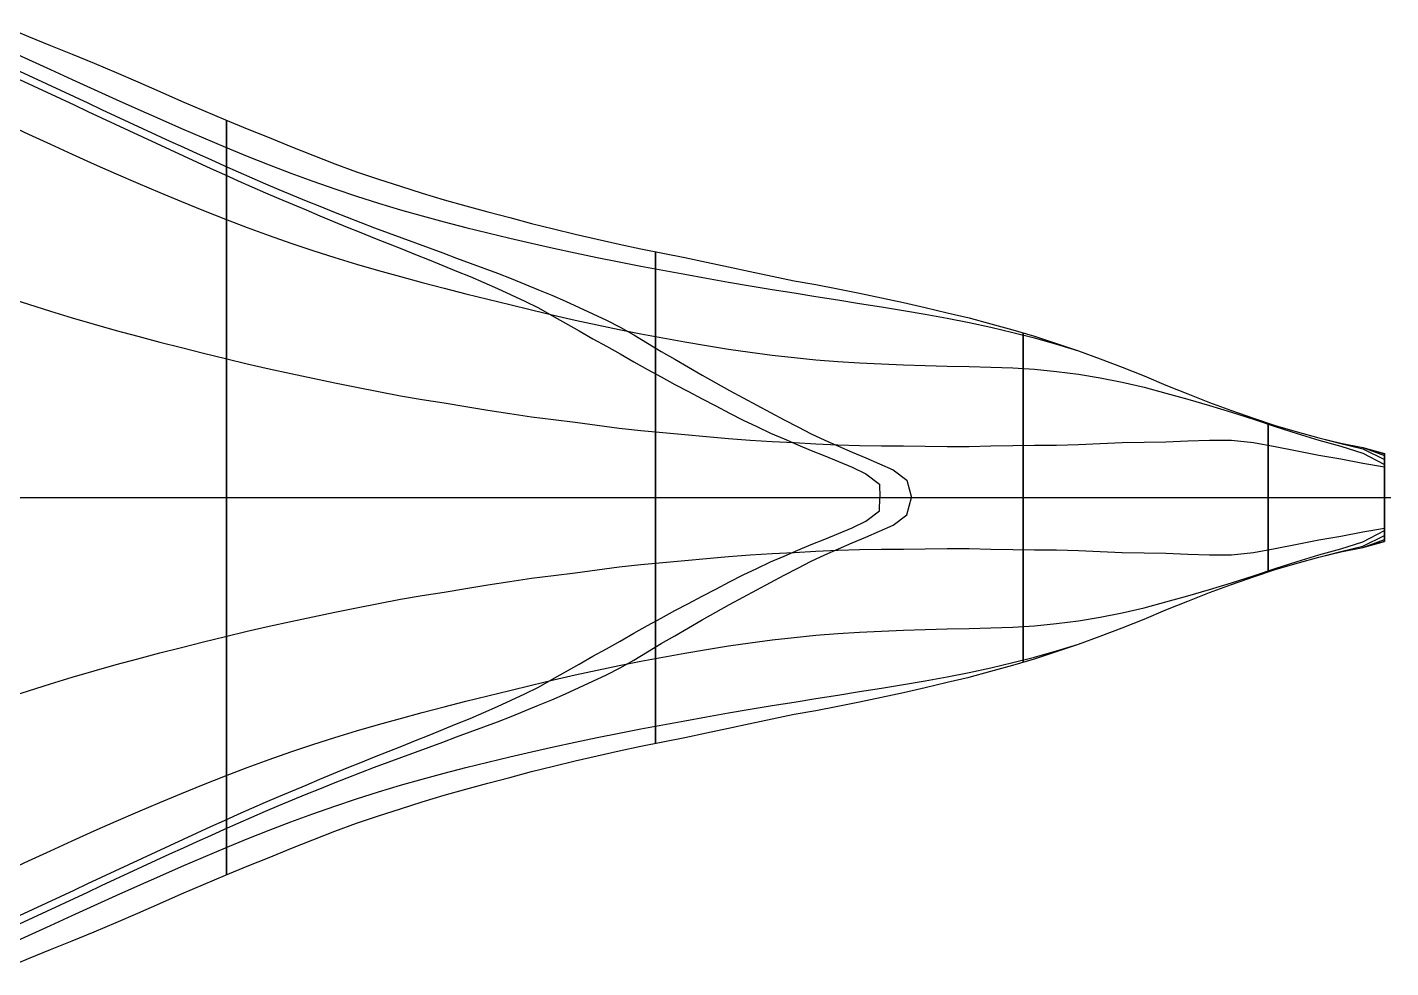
# Model space of a CAD drawing. Header units: millimetres. Extents: x 0 to 1780, y 0 to 425.
# Drawn here: x 1335 to 1780, y 59.1 to 365.9 of the extents above; entities that cross this region are included whole.
import ezdxf

# ---------------------------------------------------------------- set-up
doc = ezdxf.new("R2010")
doc.units = ezdxf.units.MM
for name, color, linetype in [('HULL_LONGITUDINAL_LINES', 7, 'Continuous'), ('HULL_SHEER', 3, 'Continuous'), ('HULL_STATION_LINES', 8, 'Continuous'), ('HULL_WATERLINES', 4, 'Continuous'), ('REFERENCE_CENTERLINE', 6, 'Continuous')]:
    doc.layers.add(name, color=color, linetype=linetype)

msp = doc.modelspace()

# ---------------------------------------------------------------- linework, layer by layer
at = {"layer": 'HULL_LONGITUDINAL_LINES'}
for points in [[(1328.27, 365.95, 140.51), (1335.41, 362.99, 140.59), (1342.55, 360.03, 140.69), (1349.69, 357.12, 140.81), (1356.83, 354.2, 140.96), (1363.96, 351.19, 141.13), (1371.1, 348.09, 141.32), (1378.24, 344.94, 141.54), (1385.38, 341.81, 141.77), (1392.52, 338.77, 142.02), (1399.66, 335.79, 142.3), (1406.8, 332.84, 142.59), (1413.93, 329.93, 142.92), (1421.07, 327.03, 143.27), (1428.21, 324.18, 143.65), (1435.35, 321.42, 144.05), (1442.49, 318.82, 144.47), (1449.63, 316.38, 144.91), (1456.77, 314.05, 145.38), (1463.9, 311.82, 145.88), (1471.04, 309.67, 146.41), (1478.18, 307.63, 146.96), (1485.32, 305.7, 147.53), (1492.46, 303.82, 148.11), (1499.6, 301.96, 148.73), (1506.73, 300.14, 149.38), (1513.87, 298.4, 150.04), (1521.01, 296.76, 150.69), (1528.15, 295.19, 151.35), (1535.29, 293.68, 152.07), (1542.43, 292.24, 152.81), (1549.57, 290.78, 153.58), (1556.7, 289.28, 154.35), (1563.84, 287.76, 155.16), (1570.98, 286.23, 156.02), (1578.12, 284.69, 156.93), (1585.26, 283.24, 157.87), (1592.4, 281.96, 158.84), (1599.54, 280.64, 159.87), (1606.67, 279.21, 160.96), (1613.81, 277.67, 162.12), (1620.95, 276.1, 163.34), (1628.09, 274.52, 164.59), (1635.23, 272.79, 165.9), (1642.37, 271.08, 167.26), (1649.51, 269.2, 168.69), (1656.64, 267.21, 170.14), (1663.78, 265.11, 171.59), (1670.92, 262.77, 173.04), (1678.06, 260.38, 174.5), (1685.2, 257.76, 175.98), (1692.34, 255.01, 177.4), (1699.48, 252.15, 178.6), (1706.61, 249.12, 179.7), (1713.75, 246.31, 180.93), (1720.89, 243.54, 182.16), (1728.03, 240.87, 183.24), (1735.17, 238.36, 183.35), (1742.31, 236.04, 180.8), (1749.45, 233.93, 178.06), (1756.58, 231.92, 175.26), (1763.72, 230.18, 172.35), (1770.86, 228.8, 169.25), (1778, 226.16, 166.09)], [(1328.27, 365.95, 189.41), (1335.41, 362.99, 189.43), (1342.55, 360.03, 189.44), (1349.69, 357.12, 189.46), (1356.83, 354.2, 189.49), (1363.96, 351.19, 189.52), (1371.1, 348.09, 189.55), (1378.24, 344.94, 189.59), (1385.38, 341.81, 189.63), (1392.52, 338.77, 189.67), (1399.66, 335.79, 189.72), (1406.8, 332.84, 189.77), (1413.93, 329.93, 189.82), (1421.07, 327.03, 189.89), (1428.21, 324.18, 189.96), (1435.35, 321.42, 190.03), (1442.49, 318.82, 190.11), (1449.63, 316.38, 190.2), (1456.77, 314.05, 190.29), (1463.9, 311.82, 190.39), (1471.04, 309.67, 190.5), (1478.18, 307.63, 190.61), (1485.32, 305.7, 190.72), (1492.46, 303.82, 190.84), (1499.6, 301.96, 190.97), (1506.73, 300.14, 191.1), (1513.87, 298.4, 191.23), (1521.01, 296.76, 191.36), (1528.15, 295.19, 191.49), (1535.29, 293.68, 191.63), (1542.43, 292.24, 191.77), (1549.57, 290.78, 191.92), (1556.7, 289.28, 192.07), (1563.84, 287.76, 192.22), (1570.98, 286.23, 192.38), (1578.12, 284.69, 192.55), (1585.26, 283.24, 192.72), (1592.4, 281.96, 192.9), (1599.54, 280.64, 193.09), (1606.67, 279.21, 193.29), (1613.81, 277.67, 193.5), (1620.95, 276.1, 193.72), (1628.09, 274.52, 193.94), (1635.23, 272.79, 194.18), (1642.37, 271.08, 194.42), (1649.51, 269.2, 194.68), (1656.64, 267.21, 194.94), (1663.78, 265.11, 195.2), (1670.92, 262.77, 195.46), (1678.06, 260.38, 195.71), (1685.2, 257.76, 195.97), (1692.34, 255.01, 196.21), (1699.48, 252.15, 196.22), (1706.61, 249.12, 196.14), (1713.75, 246.31, 196.31), (1720.89, 243.54, 196.52), (1728.03, 240.87, 196.64), (1735.17, 238.36, 195.54), (1742.31, 236.04, 190.9), (1749.45, 233.93, 186.11), (1756.58, 231.92, 181.36), (1763.72, 230.18, 176.6), (1770.86, 228.81, 171.81), (1778, 226.78, 167)], [(1328.27, 358.67, 91.61), (1335.41, 355.4, 91.76), (1342.55, 352.13, 91.94), (1349.69, 348.88, 92.16), (1356.83, 345.64, 92.44), (1363.96, 342.42, 92.75), (1371.1, 339.22, 93.09), (1378.24, 336.04, 93.49), (1385.38, 332.91, 93.92), (1392.52, 329.84, 94.37), (1399.66, 326.81, 94.87), (1406.8, 323.88, 95.42), (1413.93, 321.08, 96.01), (1421.07, 318.36, 96.66), (1428.21, 315.74, 97.35), (1435.35, 313.22, 98.07), (1442.49, 310.82, 98.82), (1449.63, 308.55, 99.62), (1456.77, 306.4, 100.46), (1463.9, 304.38, 101.37), (1471.04, 302.46, 102.33), (1478.18, 300.62, 103.32), (1485.32, 298.84, 104.33), (1492.46, 297.13, 105.38), (1499.6, 295.49, 106.49), (1506.73, 293.91, 107.67), (1513.87, 292.37, 108.84), (1521.01, 290.85, 110.01), (1528.15, 289.39, 111.22), (1535.29, 288, 112.5), (1542.43, 286.68, 113.86), (1549.57, 285.37, 115.24), (1556.7, 284.06, 116.64), (1563.84, 282.78, 118.1), (1570.98, 281.57, 119.66), (1578.12, 280.41, 121.3), (1585.26, 279.26, 123.02), (1592.4, 278.1, 124.79), (1599.54, 276.95, 126.65), (1606.67, 275.81, 128.63), (1613.81, 274.67, 130.75), (1620.95, 273.5, 132.96), (1628.09, 272.28, 135.24), (1635.23, 270.99, 137.62), (1642.37, 269.58, 140.1), (1649.51, 268.05, 142.71), (1656.64, 266.39, 145.34), (1663.78, 264.57, 147.98), (1670.92, 262.57, 150.63), (1678.06, 260.31, 153.3), (1685.2, 257.73, 155.99), (1692.34, 255.01, 158.6), (1699.48, 252.15, 160.98), (1706.61, 249.12, 163.25), (1713.75, 246.31, 165.56), (1720.89, 243.54, 167.79), (1728.03, 240.87, 169.84), (1735.17, 238.36, 171.16), (1742.31, 236.04, 170.7), (1749.45, 233.93, 170), (1756.58, 231.92, 169.16), (1763.72, 230.13, 168.1), (1770.86, 228.36, 166.7), (1778, 224.86, 165.18)], [(1328.27, 334.48, 52.49), (1335.41, 331.11, 52.69), (1342.55, 327.79, 52.94), (1349.69, 324.53, 53.24), (1356.83, 321.31, 53.62), (1363.96, 318.16, 54.04), (1371.1, 315.07, 54.51), (1378.24, 312.04, 55.05), (1385.38, 309.08, 55.63), (1392.52, 306.18, 56.26), (1399.66, 303.32, 56.94), (1406.8, 300.58, 57.68), (1413.93, 297.99, 58.48), (1421.07, 295.51, 59.36), (1428.21, 293.13, 60.3), (1435.35, 290.84, 61.29), (1442.49, 288.64, 62.31), (1449.63, 286.57, 63.39), (1456.77, 284.58, 64.53), (1463.9, 282.64, 65.76), (1471.04, 280.78, 67.07), (1478.18, 278.95, 68.41), (1485.32, 277.17, 69.77), (1492.46, 275.43, 71.2), (1499.6, 273.72, 72.71), (1506.73, 272.05, 74.29), (1513.87, 270.42, 75.89), (1521.01, 268.84, 77.48), (1528.15, 267.32, 79.11), (1535.29, 265.9, 80.85), (1542.43, 264.55, 82.69), (1549.57, 263.28, 84.57), (1556.7, 262.06, 86.47), (1563.84, 260.92, 88.46), (1570.98, 259.91, 90.57), (1578.12, 258.98, 92.81), (1585.26, 258.17, 95.14), (1592.4, 257.44, 97.54), (1599.54, 256.83, 100.07), (1606.67, 256.4, 102.77), (1613.81, 256.07, 105.65), (1620.95, 255.79, 108.65), (1628.09, 255.56, 111.76), (1635.23, 255.37, 114.99), (1642.37, 255.2, 118.38), (1649.51, 255.07, 121.92), (1656.64, 254.85, 125.5), (1663.78, 254.36, 129.09), (1670.92, 253.62, 132.7), (1678.06, 252.73, 136.33), (1685.2, 251.52, 140), (1692.34, 250.12, 143.55), (1699.48, 248.46, 146.89), (1706.61, 246.57, 150.09), (1713.75, 244.59, 153.26), (1720.89, 242.53, 156.3), (1728.03, 240.39, 159.12), (1735.17, 238.05, 161.4), (1742.31, 235.65, 162.61), (1749.45, 233.4, 163.56), (1756.58, 231.25, 164.28), (1763.72, 229.2, 164.7), (1770.86, 226.98, 164.65), (1778, 223.3, 164.46)], [(1328.27, 277.9, 23.14), (1335.41, 275.58, 23.39), (1342.55, 273.33, 23.69), (1349.69, 271.16, 24.05), (1356.83, 269.06, 24.51), (1363.96, 267.03, 25.01), (1371.1, 265.1, 25.58), (1378.24, 263.23, 26.22), (1385.38, 261.42, 26.92), (1392.52, 259.61, 27.67), (1399.66, 257.83, 28.49), (1406.8, 256.11, 29.37), (1413.93, 254.48, 30.34), (1421.07, 252.93, 31.39), (1428.21, 251.43, 32.52), (1435.35, 249.97, 33.7), (1442.49, 248.51, 34.92), (1449.63, 247.06, 36.21), (1456.77, 245.7, 37.58), (1463.9, 244.49, 39.05), (1471.04, 243.37, 40.62), (1478.18, 242.23, 42.22), (1485.32, 241.02, 43.86), (1492.46, 239.87, 45.56), (1499.6, 238.87, 47.36), (1506.73, 237.95, 49.26), (1513.87, 237.04, 51.18), (1521.01, 236.07, 53.07), (1528.15, 235.17, 55.03), (1535.29, 234.41, 57.12), (1542.43, 233.75, 59.31), (1549.57, 233.09, 61.57), (1556.7, 232.37, 63.85), (1563.84, 231.72, 66.22), (1570.98, 231.22, 68.75), (1578.12, 230.82, 71.43), (1585.26, 230.44, 74.23), (1592.4, 230.02, 77.11), (1599.54, 229.67, 80.14), (1606.67, 229.51, 83.38), (1613.81, 229.41, 86.83), (1620.95, 229.32, 90.42), (1628.09, 229.2, 94.15), (1635.23, 229.11, 98.03), (1642.37, 229.15, 102.08), (1649.51, 229.33, 106.33), (1656.64, 229.49, 110.62), (1663.78, 229.56, 114.93), (1670.92, 229.63, 119.26), (1678.06, 229.8, 123.61), (1685.2, 230.16, 128), (1692.34, 230.46, 132.27), (1699.48, 230.58, 136.32), (1706.61, 230.69, 140.22), (1713.75, 230.95, 144.04), (1720.89, 231.26, 147.69), (1728.03, 231.22, 151.08), (1735.17, 230.47, 154.09), (1742.31, 229.1, 156.55), (1749.45, 227.68, 158.73), (1756.58, 226.36, 160.62), (1763.72, 225.07, 162.15), (1770.86, 223.67, 163.12), (1778, 222.48, 163.91)], [(1328.27, 147.1, 23.14), (1335.41, 149.42, 23.39), (1342.55, 151.67, 23.69), (1349.69, 153.84, 24.05), (1356.83, 155.94, 24.51), (1363.96, 157.97, 25.01), (1371.1, 159.9, 25.58), (1378.24, 161.77, 26.22), (1385.38, 163.58, 26.92), (1392.52, 165.39, 27.67), (1399.66, 167.17, 28.49), (1406.8, 168.89, 29.37), (1413.93, 170.52, 30.34), (1421.07, 172.07, 31.39), (1428.21, 173.57, 32.52), (1435.35, 175.03, 33.7), (1442.49, 176.49, 34.92), (1449.63, 177.94, 36.21), (1456.77, 179.3, 37.58), (1463.9, 180.51, 39.05), (1471.04, 181.63, 40.62), (1478.18, 182.77, 42.22), (1485.32, 183.98, 43.86), (1492.46, 185.13, 45.56), (1499.6, 186.13, 47.36), (1506.73, 187.05, 49.26), (1513.87, 187.96, 51.18), (1521.01, 188.93, 53.07), (1528.15, 189.83, 55.03), (1535.29, 190.59, 57.12), (1542.43, 191.25, 59.31), (1549.57, 191.91, 61.57), (1556.7, 192.63, 63.85), (1563.84, 193.28, 66.22), (1570.98, 193.78, 68.75), (1578.12, 194.18, 71.43), (1585.26, 194.56, 74.23), (1592.4, 194.98, 77.11), (1599.54, 195.33, 80.14), (1606.67, 195.49, 83.38), (1613.81, 195.59, 86.83), (1620.95, 195.68, 90.42), (1628.09, 195.8, 94.15), (1635.23, 195.89, 98.03), (1642.37, 195.85, 102.08), (1649.51, 195.67, 106.33), (1656.64, 195.51, 110.62), (1663.78, 195.44, 114.93), (1670.92, 195.37, 119.26), (1678.06, 195.2, 123.61), (1685.2, 194.84, 128), (1692.34, 194.54, 132.27), (1699.48, 194.42, 136.32), (1706.61, 194.31, 140.22), (1713.75, 194.05, 144.04), (1720.89, 193.74, 147.69), (1728.03, 193.78, 151.08), (1735.17, 194.53, 154.09), (1742.31, 195.9, 156.55), (1749.45, 197.32, 158.73), (1756.58, 198.64, 160.62), (1763.72, 199.93, 162.15), (1770.86, 201.33, 163.12), (1778, 202.52, 163.91)], [(1328.27, 90.52, 52.49), (1335.41, 93.89, 52.69), (1342.55, 97.21, 52.94), (1349.69, 100.47, 53.24), (1356.83, 103.69, 53.62), (1363.96, 106.84, 54.04), (1371.1, 109.93, 54.51), (1378.24, 112.96, 55.05), (1385.38, 115.92, 55.63), (1392.52, 118.82, 56.26), (1399.66, 121.68, 56.94), (1406.8, 124.42, 57.68), (1413.93, 127.01, 58.48), (1421.07, 129.49, 59.36), (1428.21, 131.87, 60.3), (1435.35, 134.16, 61.29), (1442.49, 136.36, 62.31), (1449.63, 138.43, 63.39), (1456.77, 140.42, 64.53), (1463.9, 142.36, 65.76), (1471.04, 144.22, 67.07), (1478.18, 146.05, 68.41), (1485.32, 147.83, 69.77), (1492.46, 149.57, 71.2), (1499.6, 151.28, 72.71), (1506.73, 152.95, 74.29), (1513.87, 154.58, 75.89), (1521.01, 156.16, 77.48), (1528.15, 157.68, 79.11), (1535.29, 159.1, 80.85), (1542.43, 160.45, 82.69), (1549.57, 161.72, 84.57), (1556.7, 162.94, 86.47), (1563.84, 164.08, 88.46), (1570.98, 165.09, 90.57), (1578.12, 166.02, 92.81), (1585.26, 166.83, 95.14), (1592.4, 167.56, 97.54), (1599.54, 168.17, 100.07), (1606.67, 168.6, 102.77), (1613.81, 168.93, 105.65), (1620.95, 169.21, 108.65), (1628.09, 169.44, 111.76), (1635.23, 169.63, 114.99), (1642.37, 169.8, 118.38), (1649.51, 169.93, 121.92), (1656.64, 170.15, 125.5), (1663.78, 170.64, 129.09), (1670.92, 171.38, 132.7), (1678.06, 172.27, 136.33), (1685.2, 173.48, 140), (1692.34, 174.88, 143.55), (1699.48, 176.54, 146.89), (1706.61, 178.43, 150.09), (1713.75, 180.41, 153.26), (1720.89, 182.47, 156.3), (1728.03, 184.61, 159.12), (1735.17, 186.95, 161.4), (1742.31, 189.35, 162.61), (1749.45, 191.6, 163.56), (1756.58, 193.75, 164.28), (1763.72, 195.8, 164.7), (1770.86, 198.02, 164.65), (1778, 201.7, 164.46)], [(1328.27, 66.33, 91.61), (1335.41, 69.6, 91.76), (1342.55, 72.87, 91.94), (1349.69, 76.12, 92.16), (1356.83, 79.36, 92.44), (1363.96, 82.58, 92.75), (1371.1, 85.78, 93.09), (1378.24, 88.96, 93.49), (1385.38, 92.09, 93.92), (1392.52, 95.16, 94.37), (1399.66, 98.19, 94.87), (1406.8, 101.12, 95.42), (1413.93, 103.92, 96.01), (1421.07, 106.64, 96.66), (1428.21, 109.26, 97.35), (1435.35, 111.78, 98.07), (1442.49, 114.18, 98.82), (1449.63, 116.45, 99.62), (1456.77, 118.6, 100.46), (1463.9, 120.62, 101.37), (1471.04, 122.54, 102.33), (1478.18, 124.38, 103.32), (1485.32, 126.16, 104.33), (1492.46, 127.87, 105.38), (1499.6, 129.51, 106.49), (1506.73, 131.09, 107.67), (1513.87, 132.63, 108.84), (1521.01, 134.15, 110.01), (1528.15, 135.61, 111.22), (1535.29, 137, 112.5), (1542.43, 138.32, 113.86), (1549.57, 139.63, 115.24), (1556.7, 140.94, 116.64), (1563.84, 142.22, 118.1), (1570.98, 143.43, 119.66), (1578.12, 144.59, 121.3), (1585.26, 145.74, 123.02), (1592.4, 146.9, 124.79), (1599.54, 148.05, 126.65), (1606.67, 149.19, 128.63), (1613.81, 150.33, 130.75), (1620.95, 151.5, 132.96), (1628.09, 152.72, 135.24), (1635.23, 154.01, 137.62), (1642.37, 155.42, 140.1), (1649.51, 156.95, 142.71), (1656.64, 158.61, 145.34), (1663.78, 160.43, 147.98), (1670.92, 162.43, 150.63), (1678.06, 164.69, 153.3), (1685.2, 167.27, 155.99), (1692.34, 169.99, 158.6), (1699.48, 172.85, 160.98), (1706.61, 175.88, 163.25), (1713.75, 178.69, 165.56), (1720.89, 181.46, 167.79), (1728.03, 184.13, 169.84), (1735.17, 186.64, 171.16), (1742.31, 188.96, 170.7), (1749.45, 191.07, 170), (1756.58, 193.08, 169.16), (1763.72, 194.87, 168.1), (1770.86, 196.64, 166.7), (1778, 200.14, 165.18)], [(1328.27, 59.05, 140.51), (1335.41, 62.01, 140.59), (1342.55, 64.97, 140.69), (1349.69, 67.88, 140.81), (1356.83, 70.8, 140.96), (1363.96, 73.81, 141.13), (1371.1, 76.91, 141.32), (1378.24, 80.06, 141.54), (1385.38, 83.19, 141.77), (1392.52, 86.23, 142.02), (1399.66, 89.21, 142.3), (1406.8, 92.16, 142.59), (1413.93, 95.07, 142.92), (1421.07, 97.97, 143.27), (1428.21, 100.82, 143.65), (1435.35, 103.58, 144.05), (1442.49, 106.18, 144.47), (1449.63, 108.62, 144.91), (1456.77, 110.95, 145.38), (1463.9, 113.18, 145.88), (1471.04, 115.33, 146.41), (1478.18, 117.37, 146.96), (1485.32, 119.3, 147.53), (1492.46, 121.18, 148.11), (1499.6, 123.04, 148.73), (1506.73, 124.86, 149.38), (1513.87, 126.6, 150.04), (1521.01, 128.24, 150.69), (1528.15, 129.81, 151.35), (1535.29, 131.32, 152.07), (1542.43, 132.76, 152.81), (1549.57, 134.22, 153.58), (1556.7, 135.72, 154.35), (1563.84, 137.24, 155.16), (1570.98, 138.77, 156.02), (1578.12, 140.31, 156.93), (1585.26, 141.76, 157.87), (1592.4, 143.04, 158.84), (1599.54, 144.36, 159.87), (1606.67, 145.79, 160.96), (1613.81, 147.33, 162.12), (1620.95, 148.9, 163.34), (1628.09, 150.48, 164.59), (1635.23, 152.21, 165.9), (1642.37, 153.92, 167.26), (1649.51, 155.8, 168.69), (1656.64, 157.79, 170.14), (1663.78, 159.89, 171.59), (1670.92, 162.23, 173.04), (1678.06, 164.62, 174.5), (1685.2, 167.24, 175.98), (1692.34, 169.99, 177.4), (1699.48, 172.85, 178.6), (1706.61, 175.88, 179.7), (1713.75, 178.69, 180.93), (1720.89, 181.46, 182.16), (1728.03, 184.13, 183.24), (1735.17, 186.64, 183.35), (1742.31, 188.96, 180.8), (1749.45, 191.07, 178.06), (1756.58, 193.08, 175.26), (1763.72, 194.82, 172.35), (1770.86, 196.2, 169.25), (1778, 198.84, 166.09)], [(1328.27, 59.05, 189.41), (1335.41, 62.01, 189.43), (1342.55, 64.97, 189.44), (1349.69, 67.88, 189.46), (1356.83, 70.8, 189.49), (1363.96, 73.81, 189.52), (1371.1, 76.91, 189.55), (1378.24, 80.06, 189.59), (1385.38, 83.19, 189.63), (1392.52, 86.23, 189.67), (1399.66, 89.21, 189.72), (1406.8, 92.16, 189.77), (1413.93, 95.07, 189.82), (1421.07, 97.97, 189.89), (1428.21, 100.82, 189.96), (1435.35, 103.58, 190.03), (1442.49, 106.18, 190.11), (1449.63, 108.62, 190.2), (1456.77, 110.95, 190.29), (1463.9, 113.18, 190.39), (1471.04, 115.33, 190.5), (1478.18, 117.37, 190.61), (1485.32, 119.3, 190.72), (1492.46, 121.18, 190.84), (1499.6, 123.04, 190.97), (1506.73, 124.86, 191.1), (1513.87, 126.6, 191.23), (1521.01, 128.24, 191.36), (1528.15, 129.81, 191.49), (1535.29, 131.32, 191.63), (1542.43, 132.76, 191.77), (1549.57, 134.22, 191.92), (1556.7, 135.72, 192.07), (1563.84, 137.24, 192.22), (1570.98, 138.77, 192.38), (1578.12, 140.31, 192.55), (1585.26, 141.76, 192.72), (1592.4, 143.04, 192.9), (1599.54, 144.36, 193.09), (1606.67, 145.79, 193.29), (1613.81, 147.33, 193.5), (1620.95, 148.9, 193.72), (1628.09, 150.48, 193.94), (1635.23, 152.21, 194.18), (1642.37, 153.92, 194.42), (1649.51, 155.8, 194.68), (1656.64, 157.79, 194.94), (1663.78, 159.89, 195.2), (1670.92, 162.23, 195.46), (1678.06, 164.62, 195.71), (1685.2, 167.24, 195.97), (1692.34, 169.99, 196.21), (1699.48, 172.85, 196.22), (1706.61, 175.88, 196.14), (1713.75, 178.69, 196.31), (1720.89, 181.46, 196.52), (1728.03, 184.13, 196.64), (1735.17, 186.64, 195.54), (1742.31, 188.96, 190.9), (1749.45, 191.07, 186.11), (1756.58, 193.08, 181.36), (1763.72, 194.82, 176.6), (1770.86, 196.19, 171.81), (1778, 198.22, 167)]]:
    msp.add_polyline3d(points, dxfattribs=at)
at = {"layer": 'HULL_SHEER'}
for points in [[(1328.27, 365.95, 199.19), (1335.41, 362.99, 199.19), (1342.55, 360.03, 199.19), (1349.69, 357.12, 199.19), (1356.83, 354.2, 199.19), (1363.96, 351.19, 199.19), (1371.1, 348.09, 199.2), (1378.24, 344.94, 199.2), (1385.38, 341.81, 199.2), (1392.52, 338.77, 199.2), (1399.66, 335.79, 199.2), (1406.8, 332.84, 199.2), (1413.93, 329.93, 199.21), (1421.07, 327.03, 199.21), (1428.21, 324.18, 199.22), (1435.35, 321.42, 199.23), (1442.49, 318.82, 199.24), (1449.63, 316.38, 199.26), (1456.77, 314.05, 199.27), (1463.9, 311.82, 199.29), (1471.04, 309.67, 199.31), (1478.18, 307.63, 199.34), (1485.32, 305.7, 199.36), (1492.46, 303.82, 199.39), (1499.6, 301.96, 199.41), (1506.73, 300.14, 199.44), (1513.87, 298.4, 199.47), (1521.01, 296.76, 199.49), (1528.15, 295.19, 199.52), (1535.29, 293.68, 199.54), (1542.43, 292.24, 199.56), (1549.57, 290.78, 199.59), (1556.7, 289.28, 199.61), (1563.84, 287.76, 199.63), (1570.98, 286.23, 199.65), (1578.12, 284.69, 199.67), (1585.26, 283.24, 199.69), (1592.4, 281.96, 199.71), (1599.54, 280.64, 199.73), (1606.67, 279.21, 199.75), (1613.81, 277.67, 199.77), (1620.95, 276.1, 199.79), (1628.09, 274.52, 199.81), (1635.23, 272.79, 199.83), (1642.37, 271.08, 199.85), (1649.51, 269.2, 199.87), (1656.64, 267.21, 199.9), (1663.78, 265.11, 199.92), (1670.92, 262.77, 199.94), (1678.06, 260.38, 199.95), (1685.2, 257.76, 199.96), (1692.34, 255.01, 199.97), (1699.48, 252.15, 199.75), (1706.61, 249.12, 199.43), (1713.75, 246.31, 199.38), (1720.89, 243.54, 199.39), (1728.03, 240.87, 199.32), (1735.17, 238.36, 197.98), (1742.31, 236.04, 192.92), (1749.45, 233.93, 187.72), (1756.58, 231.92, 182.58), (1763.72, 230.18, 177.45), (1770.86, 228.81, 172.32), (1778, 226.82, 167.18)], [(1328.27, 59.05, 199.19), (1335.41, 62.01, 199.19), (1342.55, 64.97, 199.19), (1349.69, 67.88, 199.19), (1356.83, 70.8, 199.19), (1363.96, 73.81, 199.19), (1371.1, 76.91, 199.2), (1378.24, 80.06, 199.2), (1385.38, 83.19, 199.2), (1392.52, 86.23, 199.2), (1399.66, 89.21, 199.2), (1406.8, 92.16, 199.2), (1413.93, 95.07, 199.21), (1421.07, 97.97, 199.21), (1428.21, 100.82, 199.22), (1435.35, 103.58, 199.23), (1442.49, 106.18, 199.24), (1449.63, 108.62, 199.26), (1456.77, 110.95, 199.27), (1463.9, 113.18, 199.29), (1471.04, 115.33, 199.31), (1478.18, 117.37, 199.34), (1485.32, 119.3, 199.36), (1492.46, 121.18, 199.39), (1499.6, 123.04, 199.41), (1506.73, 124.86, 199.44), (1513.87, 126.6, 199.47), (1521.01, 128.24, 199.49), (1528.15, 129.81, 199.52), (1535.29, 131.32, 199.54), (1542.43, 132.76, 199.56), (1549.57, 134.22, 199.59), (1556.7, 135.72, 199.61), (1563.84, 137.24, 199.63), (1570.98, 138.77, 199.65), (1578.12, 140.31, 199.67), (1585.26, 141.76, 199.69), (1592.4, 143.04, 199.71), (1599.54, 144.36, 199.73), (1606.67, 145.79, 199.75), (1613.81, 147.33, 199.77), (1620.95, 148.9, 199.79), (1628.09, 150.48, 199.81), (1635.23, 152.21, 199.83), (1642.37, 153.92, 199.85), (1649.51, 155.8, 199.87), (1656.64, 157.79, 199.9), (1663.78, 159.89, 199.92), (1670.92, 162.23, 199.94), (1678.06, 164.62, 199.95), (1685.2, 167.24, 199.96), (1692.34, 169.99, 199.97), (1699.48, 172.85, 199.75), (1706.61, 175.88, 199.43), (1713.75, 178.69, 199.38), (1720.89, 181.46, 199.39), (1728.03, 184.13, 199.32), (1735.17, 186.64, 197.98), (1742.31, 188.96, 192.92), (1749.45, 191.07, 187.72), (1756.58, 193.08, 182.58), (1763.72, 194.82, 177.45), (1770.86, 196.19, 172.32), (1778, 198.18, 167.18)]]:
    msp.add_polyline3d(points, dxfattribs=at)
at = {"layer": 'HULL_STATION_LINES'}
for points in [[(1400, 212.8, 9.56), (1400, 232.84, 13.97), (1400, 240.52, 18.38), (1400, 248.36, 22.79), (1400, 255.54, 27.2), (1400, 262.9, 31.61), (1400, 270.27, 36.02), (1400, 277.26, 40.43), (1400, 284.74, 44.84), (1400, 291.76, 49.25), (1400, 298.54, 53.66), (1400, 304.74, 58.07), (1400, 309.58, 62.49), (1400, 313.25, 66.9), (1400, 316.1, 71.31), (1400, 318.51, 75.72), (1400, 320.62, 80.13), (1400, 322.54, 84.54), (1400, 324.36, 88.95), (1400, 326.09, 93.36), (1400, 327.74, 97.77), (1400, 329.36, 102.18), (1400, 330.94, 106.59), (1400, 332.57, 111), (1400, 334.45, 115.41), (1400, 335.64, 119.82), (1400, 335.64, 124.23), (1400, 335.64, 128.64), (1400, 335.64, 133.05), (1400, 335.64, 137.46), (1400, 335.64, 141.87), (1400, 335.64, 146.28), (1400, 335.64, 150.69), (1400, 335.64, 155.1), (1400, 335.64, 159.51), (1400, 335.64, 163.92), (1400, 335.64, 168.33), (1400, 335.64, 172.74), (1400, 335.64, 177.15), (1400, 335.64, 181.56), (1400, 335.64, 185.97), (1400, 335.64, 190.38), (1400, 335.64, 194.79), (1400, 335.64, 199.2), (1400, 89.36, 199.2), (1400, 89.36, 194.79), (1400, 89.36, 190.38), (1400, 89.36, 185.97), (1400, 89.36, 181.56), (1400, 89.36, 177.15), (1400, 89.36, 172.74), (1400, 89.36, 168.33), (1400, 89.36, 163.92), (1400, 89.36, 159.51), (1400, 89.36, 155.1), (1400, 89.36, 150.69), (1400, 89.36, 146.28), (1400, 89.36, 141.87), (1400, 89.36, 137.46), (1400, 89.36, 133.05), (1400, 89.36, 128.64), (1400, 89.36, 124.23), (1400, 89.36, 119.82), (1400, 90.55, 115.41), (1400, 92.43, 111), (1400, 94.06, 106.59), (1400, 95.64, 102.18), (1400, 97.26, 97.77), (1400, 98.91, 93.36), (1400, 100.64, 88.95), (1400, 102.46, 84.54), (1400, 104.38, 80.13), (1400, 106.49, 75.72), (1400, 108.9, 71.31), (1400, 111.75, 66.9), (1400, 115.42, 62.49), (1400, 120.26, 58.07), (1400, 126.46, 53.66), (1400, 133.24, 49.25), (1400, 140.26, 44.84), (1400, 147.74, 40.43), (1400, 154.73, 36.02), (1400, 162.1, 31.61), (1400, 169.46, 27.2), (1400, 176.64, 22.79), (1400, 184.48, 18.38), (1400, 192.16, 13.97), (1400, 212.2, 9.56)], [(1540, 213.61, 42.89), (1540, 222.34, 46.54), (1540, 225.84, 50.18), (1540, 229.36, 53.82), (1540, 232.87, 57.47), (1540, 236.54, 61.11), (1540, 240.82, 64.75), (1540, 245.43, 68.4), (1540, 250.12, 72.04), (1540, 255.25, 75.68), (1540, 260.64, 79.33), (1540, 266.45, 82.97), (1540, 270.68, 86.61), (1540, 273.91, 90.26), (1540, 276.59, 93.9), (1540, 278.94, 97.54), (1540, 281.13, 101.19), (1540, 283.17, 104.83), (1540, 284.98, 108.47), (1540, 286.62, 112.12), (1540, 288.07, 115.76), (1540, 289.24, 119.4), (1540, 290.22, 123.05), (1540, 291.1, 126.69), (1540, 291.84, 130.33), (1540, 292.73, 133.98), (1540, 292.73, 137.62), (1540, 292.73, 141.26), (1540, 292.73, 144.91), (1540, 292.73, 148.55), (1540, 292.73, 152.19), (1540, 292.73, 155.84), (1540, 292.73, 159.48), (1540, 292.73, 163.12), (1540, 292.73, 166.77), (1540, 292.73, 170.41), (1540, 292.73, 174.05), (1540, 292.73, 177.7), (1540, 292.73, 181.34), (1540, 292.73, 184.98), (1540, 292.73, 188.63), (1540, 292.73, 192.27), (1540, 292.73, 195.91), (1540, 292.73, 199.56), (1540, 132.27, 199.56), (1540, 132.27, 195.91), (1540, 132.27, 192.27), (1540, 132.27, 188.63), (1540, 132.27, 184.98), (1540, 132.27, 181.34), (1540, 132.27, 177.7), (1540, 132.27, 174.05), (1540, 132.27, 170.41), (1540, 132.27, 166.77), (1540, 132.27, 163.12), (1540, 132.27, 159.48), (1540, 132.27, 155.84), (1540, 132.27, 152.19), (1540, 132.27, 148.55), (1540, 132.27, 144.91), (1540, 132.27, 141.26), (1540, 132.27, 137.62), (1540, 132.27, 133.98), (1540, 133.16, 130.33), (1540, 133.9, 126.69), (1540, 134.78, 123.05), (1540, 135.76, 119.4), (1540, 136.93, 115.76), (1540, 138.38, 112.12), (1540, 140.02, 108.47), (1540, 141.83, 104.83), (1540, 143.87, 101.19), (1540, 146.06, 97.54), (1540, 148.41, 93.9), (1540, 151.09, 90.26), (1540, 154.32, 86.61), (1540, 158.55, 82.97), (1540, 164.36, 79.33), (1540, 169.75, 75.68), (1540, 174.88, 72.04), (1540, 179.57, 68.4), (1540, 184.18, 64.75), (1540, 188.46, 61.11), (1540, 192.13, 57.47), (1540, 195.64, 53.82), (1540, 199.16, 50.18), (1540, 202.66, 46.54), (1540, 211.39, 42.89)], [(1660, 217.28, 102.94), (1660, 222.07, 105.2), (1660, 224.22, 107.45), (1660, 226.34, 109.71), (1660, 228.7, 111.96), (1660, 231.47, 114.22), (1660, 234.91, 116.47), (1660, 238.84, 118.73), (1660, 243.4, 120.98), (1660, 249.03, 123.24), (1660, 252.77, 125.49), (1660, 255.29, 127.75), (1660, 257.33, 130), (1660, 259.11, 132.26), (1660, 260.67, 134.51), (1660, 262.07, 136.77), (1660, 263.23, 139.02), (1660, 264.16, 141.28), (1660, 264.86, 143.53), (1660, 265.41, 145.79), (1660, 265.82, 148.04), (1660, 266.26, 150.3), (1660, 266.26, 152.55), (1660, 266.26, 154.81), (1660, 266.26, 157.06), (1660, 266.26, 159.32), (1660, 266.26, 161.57), (1660, 266.26, 163.83), (1660, 266.26, 166.08), (1660, 266.26, 168.34), (1660, 266.26, 170.59), (1660, 266.26, 172.85), (1660, 266.26, 175.1), (1660, 266.26, 177.36), (1660, 266.26, 179.61), (1660, 266.26, 181.87), (1660, 266.26, 184.12), (1660, 266.26, 186.38), (1660, 266.26, 188.63), (1660, 266.26, 190.89), (1660, 266.26, 193.14), (1660, 266.26, 195.4), (1660, 266.26, 197.65), (1660, 266.26, 199.91), (1660, 158.74, 199.91), (1660, 158.74, 197.65), (1660, 158.74, 195.4), (1660, 158.74, 193.14), (1660, 158.74, 190.89), (1660, 158.74, 188.63), (1660, 158.74, 186.38), (1660, 158.74, 184.12), (1660, 158.74, 181.87), (1660, 158.74, 179.61), (1660, 158.74, 177.36), (1660, 158.74, 175.1), (1660, 158.74, 172.85), (1660, 158.74, 170.59), (1660, 158.74, 168.34), (1660, 158.74, 166.08), (1660, 158.74, 163.83), (1660, 158.74, 161.57), (1660, 158.74, 159.32), (1660, 158.74, 157.06), (1660, 158.74, 154.81), (1660, 158.74, 152.55), (1660, 158.74, 150.3), (1660, 159.18, 148.04), (1660, 159.59, 145.79), (1660, 160.14, 143.53), (1660, 160.84, 141.28), (1660, 161.77, 139.02), (1660, 162.93, 136.77), (1660, 164.33, 134.51), (1660, 165.89, 132.26), (1660, 167.67, 130), (1660, 169.71, 127.75), (1660, 172.23, 125.49), (1660, 175.97, 123.24), (1660, 181.6, 120.98), (1660, 186.16, 118.73), (1660, 190.09, 116.47), (1660, 193.53, 114.22), (1660, 196.3, 111.96), (1660, 198.66, 109.71), (1660, 200.78, 107.45), (1660, 202.93, 105.2), (1660, 207.72, 102.94)], [(1740, 212.5, 151.47), (1740, 223.58, 152.47), (1740, 224.94, 153.47), (1740, 226.64, 154.48), (1740, 228.8, 155.48), (1740, 231.3, 156.48), (1740, 233.7, 157.48), (1740, 234.9, 158.48), (1740, 235.51, 159.48), (1740, 235.89, 160.48), (1740, 236.21, 161.48), (1740, 236.47, 162.48), (1740, 236.57, 163.48), (1740, 236.64, 164.48), (1740, 236.75, 165.48), (1740, 236.75, 166.49), (1740, 236.75, 167.49), (1740, 236.75, 168.49), (1740, 236.75, 169.49), (1740, 236.75, 170.49), (1740, 236.75, 171.49), (1740, 236.75, 172.49), (1740, 236.75, 173.49), (1740, 236.75, 174.49), (1740, 236.75, 175.49), (1740, 236.75, 176.49), (1740, 236.75, 177.5), (1740, 236.75, 178.5), (1740, 236.75, 179.5), (1740, 236.75, 180.5), (1740, 236.75, 181.5), (1740, 236.75, 182.5), (1740, 236.75, 183.5), (1740, 236.75, 184.5), (1740, 236.75, 185.5), (1740, 236.75, 186.5), (1740, 236.75, 187.5), (1740, 236.75, 188.5), (1740, 236.75, 189.51), (1740, 236.75, 190.51), (1740, 236.75, 191.51), (1740, 236.75, 192.51), (1740, 236.75, 193.51), (1740, 236.75, 194.51), (1740, 188.25, 194.51), (1740, 188.25, 193.51), (1740, 188.25, 192.51), (1740, 188.25, 191.51), (1740, 188.25, 190.51), (1740, 188.25, 189.51), (1740, 188.25, 188.5), (1740, 188.25, 187.5), (1740, 188.25, 186.5), (1740, 188.25, 185.5), (1740, 188.25, 184.5), (1740, 188.25, 183.5), (1740, 188.25, 182.5), (1740, 188.25, 181.5), (1740, 188.25, 180.5), (1740, 188.25, 179.5), (1740, 188.25, 178.5), (1740, 188.25, 177.5), (1740, 188.25, 176.49), (1740, 188.25, 175.49), (1740, 188.25, 174.49), (1740, 188.25, 173.49), (1740, 188.25, 172.49), (1740, 188.25, 171.49), (1740, 188.25, 170.49), (1740, 188.25, 169.49), (1740, 188.25, 168.49), (1740, 188.25, 167.49), (1740, 188.25, 166.49), (1740, 188.25, 165.48), (1740, 188.36, 164.48), (1740, 188.43, 163.48), (1740, 188.53, 162.48), (1740, 188.79, 161.48), (1740, 189.11, 160.48), (1740, 189.49, 159.48), (1740, 190.1, 158.48), (1740, 191.3, 157.48), (1740, 193.7, 156.48), (1740, 196.2, 155.48), (1740, 198.36, 154.48), (1740, 200.06, 153.47), (1740, 201.42, 152.47), (1740, 212.5, 151.47)], [(1778, 212.5, 163.55), (1778, 222, 163.63), (1778, 222.2, 163.72), (1778, 222.34, 163.8), (1778, 222.45, 163.89), (1778, 222.55, 163.97), (1778, 222.65, 164.06), (1778, 222.76, 164.14), (1778, 222.88, 164.23), (1778, 223.03, 164.31), (1778, 223.18, 164.39), (1778, 223.34, 164.48), (1778, 223.55, 164.56), (1778, 223.78, 164.65), (1778, 223.96, 164.73), (1778, 224.11, 164.82), (1778, 224.27, 164.9), (1778, 224.43, 164.99), (1778, 224.6, 165.07), (1778, 224.78, 165.15), (1778, 225, 165.24), (1778, 225.2, 165.32), (1778, 225.37, 165.41), (1778, 225.53, 165.49), (1778, 225.68, 165.58), (1778, 225.8, 165.66), (1778, 225.89, 165.75), (1778, 225.95, 165.83), (1778, 226.02, 165.92), (1778, 226.08, 166), (1778, 226.15, 166.08), (1778, 226.23, 166.17), (1778, 226.33, 166.25), (1778, 226.41, 166.34), (1778, 226.48, 166.42), (1778, 226.53, 166.51), (1778, 226.58, 166.59), (1778, 226.62, 166.68), (1778, 226.67, 166.76), (1778, 226.7, 166.85), (1778, 226.74, 166.93), (1778, 226.78, 167.01), (1778, 226.82, 167.1), (1778, 226.82, 167.18), (1778, 198.18, 167.18), (1778, 198.18, 167.1), (1778, 198.22, 167.01), (1778, 198.26, 166.93), (1778, 198.3, 166.85), (1778, 198.33, 166.76), (1778, 198.38, 166.68), (1778, 198.42, 166.59), (1778, 198.47, 166.51), (1778, 198.52, 166.42), (1778, 198.59, 166.34), (1778, 198.67, 166.25), (1778, 198.77, 166.17), (1778, 198.85, 166.08), (1778, 198.92, 166), (1778, 198.98, 165.92), (1778, 199.05, 165.83), (1778, 199.11, 165.75), (1778, 199.2, 165.66), (1778, 199.32, 165.58), (1778, 199.47, 165.49), (1778, 199.63, 165.41), (1778, 199.8, 165.32), (1778, 200, 165.24), (1778, 200.22, 165.15), (1778, 200.4, 165.07), (1778, 200.57, 164.99), (1778, 200.73, 164.9), (1778, 200.89, 164.82), (1778, 201.04, 164.73), (1778, 201.22, 164.65), (1778, 201.45, 164.56), (1778, 201.66, 164.48), (1778, 201.82, 164.39), (1778, 201.97, 164.31), (1778, 202.12, 164.23), (1778, 202.24, 164.14), (1778, 202.35, 164.06), (1778, 202.45, 163.97), (1778, 202.55, 163.89), (1778, 202.66, 163.8), (1778, 202.8, 163.72), (1778, 203, 163.63), (1778, 212.5, 163.55)]]:
    msp.add_polyline3d(points, close=True, dxfattribs=at)
at = {"layer": 'HULL_WATERLINES'}
for points in [[(1332.51, 351.61, 79.76), (1336.97, 349.54, 79.76), (1341.42, 347.47, 79.76), (1345.88, 345.4, 79.76), (1350.33, 343.33, 79.76), (1354.79, 341.24, 79.76), (1359.24, 339.16, 79.76), (1363.7, 337.09, 79.76), (1368.15, 335.02, 79.76), (1372.61, 332.95, 79.76), (1377.06, 330.88, 79.76), (1381.52, 328.83, 79.76), (1385.97, 326.79, 79.76), (1390.42, 324.77, 79.76), (1394.88, 322.76, 79.76), (1399.33, 320.74, 79.76), (1403.79, 318.76, 79.76), (1408.24, 316.81, 79.76), (1412.7, 314.9, 79.76), (1417.15, 313.02, 79.76), (1421.61, 311.16, 79.76), (1426.06, 309.33, 79.76), (1430.52, 307.52, 79.76), (1434.97, 305.75, 79.76), (1439.43, 303.99, 79.76), (1443.88, 302.26, 79.76), (1448.34, 300.55, 79.76), (1452.79, 298.87, 79.76), (1457.25, 297.21, 79.76), (1461.7, 295.57, 79.76), (1466.16, 293.95, 79.76), (1470.61, 292.29, 79.76), (1475.07, 290.62, 79.76), (1479.52, 288.96, 79.76), (1483.98, 287.3, 79.76), (1488.43, 285.66, 79.76), (1492.89, 283.93, 79.76), (1497.34, 282.13, 79.76), (1501.8, 280.31, 79.76), (1506.25, 278.48, 79.76), (1510.71, 276.58, 79.76), (1515.16, 274.51, 79.76), (1519.62, 272.44, 79.76), (1524.07, 270.36, 79.76), (1528.53, 268.11, 79.76), (1532.98, 265.53, 79.76), (1537.44, 262.88, 79.76), (1541.89, 260.19, 79.76), (1546.35, 257.62, 79.76), (1550.8, 255.04, 79.76), (1555.26, 252.45, 79.76), (1559.71, 249.96, 79.76), (1564.17, 247.44, 79.76), (1568.62, 244.99, 79.76), (1573.08, 242.6, 79.76), (1577.53, 240.22, 79.76), (1581.98, 237.86, 79.76), (1586.44, 235.51, 79.76), (1590.89, 233.29, 79.76), (1595.35, 231.16, 79.76), (1599.8, 229.2, 79.76), (1604.26, 227.34, 79.76), (1608.71, 225.45, 79.76), (1613.17, 223.51, 79.76), (1617.62, 221.49, 79.76), (1622.08, 218.16, 79.76), (1623.55, 212.5, 79.76)], [(1332.51, 348.88, 74), (1336.97, 346.8, 74), (1341.42, 344.73, 74), (1345.88, 342.67, 74), (1350.33, 340.59, 74), (1354.79, 338.51, 74), (1359.24, 336.44, 74), (1363.7, 334.37, 74), (1368.15, 332.3, 74), (1372.61, 330.23, 74), (1377.06, 328.15, 74), (1381.52, 326.07, 74), (1385.97, 324.01, 74), (1390.42, 321.96, 74), (1394.88, 319.91, 74), (1399.33, 317.87, 74), (1403.79, 315.86, 74), (1408.24, 313.89, 74), (1412.7, 311.96, 74), (1417.15, 310.06, 74), (1421.61, 308.18, 74), (1426.06, 306.32, 74), (1430.52, 304.44, 74), (1434.97, 302.58, 74), (1439.43, 300.74, 74), (1443.88, 298.94, 74), (1448.34, 297.16, 74), (1452.79, 295.41, 74), (1457.25, 293.67, 74), (1461.7, 291.84, 74), (1466.16, 290.02, 74), (1470.61, 288.2, 74), (1475.07, 286.39, 74), (1479.52, 284.59, 74), (1483.98, 282.66, 74), (1488.43, 280.65, 74), (1492.89, 278.62, 74), (1497.34, 276.56, 74), (1501.8, 274.39, 74), (1506.25, 271.89, 74), (1510.71, 269.37, 74), (1515.16, 266.85, 74), (1519.62, 264.33, 74), (1524.07, 261.84, 74), (1528.53, 259.33, 74), (1532.98, 256.79, 74), (1537.44, 254.3, 74), (1541.89, 251.83, 74), (1546.35, 249.37, 74), (1550.8, 247.05, 74), (1555.26, 244.71, 74), (1559.71, 242.36, 74), (1564.17, 240.05, 74), (1568.62, 237.76, 74), (1573.08, 235.63, 74), (1577.53, 233.53, 74), (1581.98, 231.61, 74), (1586.44, 229.73, 74), (1590.89, 227.89, 74), (1595.35, 226.06, 74), (1599.8, 224.25, 74), (1604.26, 222.44, 74), (1608.71, 220.18, 74), (1613.17, 216.82, 74), (1613.3, 212.5, 74)], [(1332.51, 76.12, 74), (1336.97, 78.2, 74), (1341.42, 80.27, 74), (1345.88, 82.33, 74), (1350.33, 84.41, 74), (1354.79, 86.49, 74), (1359.24, 88.56, 74), (1363.7, 90.63, 74), (1368.15, 92.7, 74), (1372.61, 94.77, 74), (1377.06, 96.85, 74), (1381.52, 98.93, 74), (1385.97, 100.99, 74), (1390.42, 103.04, 74), (1394.88, 105.09, 74), (1399.33, 107.13, 74), (1403.79, 109.14, 74), (1408.24, 111.11, 74), (1412.7, 113.04, 74), (1417.15, 114.94, 74), (1421.61, 116.82, 74), (1426.06, 118.68, 74), (1430.52, 120.56, 74), (1434.97, 122.42, 74), (1439.43, 124.26, 74), (1443.88, 126.06, 74), (1448.34, 127.84, 74), (1452.79, 129.59, 74), (1457.25, 131.33, 74), (1461.7, 133.16, 74), (1466.16, 134.98, 74), (1470.61, 136.8, 74), (1475.07, 138.61, 74), (1479.52, 140.41, 74), (1483.98, 142.34, 74), (1488.43, 144.35, 74), (1492.89, 146.38, 74), (1497.34, 148.44, 74), (1501.8, 150.61, 74), (1506.25, 153.11, 74), (1510.71, 155.63, 74), (1515.16, 158.15, 74), (1519.62, 160.67, 74), (1524.07, 163.16, 74), (1528.53, 165.67, 74), (1532.98, 168.21, 74), (1537.44, 170.7, 74), (1541.89, 173.17, 74), (1546.35, 175.63, 74), (1550.8, 177.95, 74), (1555.26, 180.29, 74), (1559.71, 182.64, 74), (1564.17, 184.95, 74), (1568.62, 187.24, 74), (1573.08, 189.37, 74), (1577.53, 191.47, 74), (1581.98, 193.39, 74), (1586.44, 195.27, 74), (1590.89, 197.11, 74), (1595.35, 198.94, 74), (1599.8, 200.75, 74), (1604.26, 202.56, 74), (1608.71, 204.82, 74), (1613.17, 208.18, 74), (1613.3, 212.5, 74)], [(1332.51, 73.39, 79.76), (1336.97, 75.46, 79.76), (1341.42, 77.53, 79.76), (1345.88, 79.6, 79.76), (1350.33, 81.67, 79.76), (1354.79, 83.76, 79.76), (1359.24, 85.84, 79.76), (1363.7, 87.91, 79.76), (1368.15, 89.98, 79.76), (1372.61, 92.05, 79.76), (1377.06, 94.12, 79.76), (1381.52, 96.17, 79.76), (1385.97, 98.21, 79.76), (1390.42, 100.23, 79.76), (1394.88, 102.24, 79.76), (1399.33, 104.26, 79.76), (1403.79, 106.24, 79.76), (1408.24, 108.19, 79.76), (1412.7, 110.1, 79.76), (1417.15, 111.98, 79.76), (1421.61, 113.84, 79.76), (1426.06, 115.67, 79.76), (1430.52, 117.48, 79.76), (1434.97, 119.25, 79.76), (1439.43, 121.01, 79.76), (1443.88, 122.74, 79.76), (1448.34, 124.45, 79.76), (1452.79, 126.13, 79.76), (1457.25, 127.79, 79.76), (1461.7, 129.43, 79.76), (1466.16, 131.05, 79.76), (1470.61, 132.71, 79.76), (1475.07, 134.38, 79.76), (1479.52, 136.04, 79.76), (1483.98, 137.7, 79.76), (1488.43, 139.34, 79.76), (1492.89, 141.07, 79.76), (1497.34, 142.87, 79.76), (1501.8, 144.69, 79.76), (1506.25, 146.52, 79.76), (1510.71, 148.42, 79.76), (1515.16, 150.49, 79.76), (1519.62, 152.56, 79.76), (1524.07, 154.64, 79.76), (1528.53, 156.89, 79.76), (1532.98, 159.47, 79.76), (1537.44, 162.12, 79.76), (1541.89, 164.81, 79.76), (1546.35, 167.38, 79.76), (1550.8, 169.96, 79.76), (1555.26, 172.55, 79.76), (1559.71, 175.04, 79.76), (1564.17, 177.56, 79.76), (1568.62, 180.01, 79.76), (1573.08, 182.4, 79.76), (1577.53, 184.78, 79.76), (1581.98, 187.14, 79.76), (1586.44, 189.49, 79.76), (1590.89, 191.71, 79.76), (1595.35, 193.84, 79.76), (1599.8, 195.8, 79.76), (1604.26, 197.66, 79.76), (1608.71, 199.55, 79.76), (1613.17, 201.49, 79.76), (1617.62, 203.51, 79.76), (1622.08, 206.84, 79.76), (1623.55, 212.5, 79.76)]]:
    msp.add_polyline3d(points, dxfattribs=at)
at = {"layer": 'REFERENCE_CENTERLINE'}
msp.add_line((0, 212.5), (1780, 212.5), dxfattribs=at)

doc.saveas('drawing.dxf')
